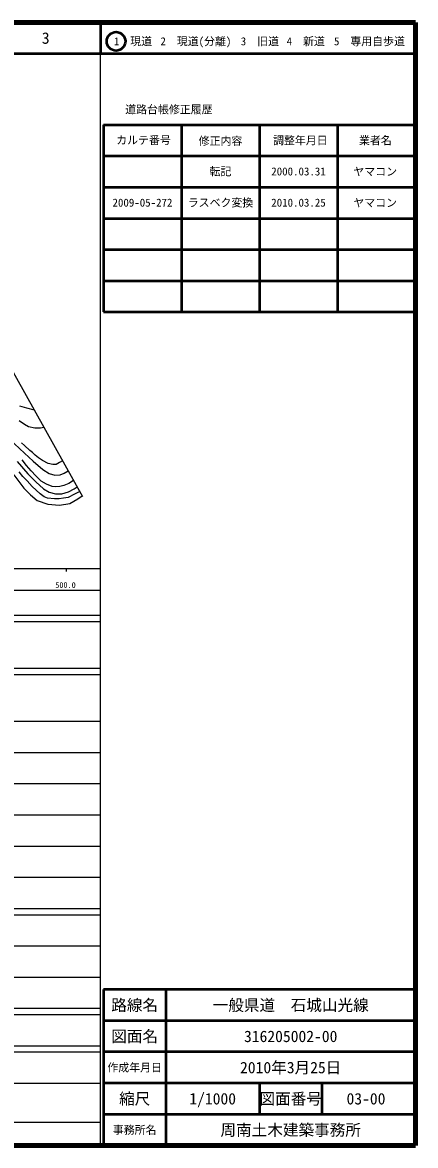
# Model space of a CAD drawing. Units: millimetres on the paper, enlarged 1000 times. Extents: x 40000 to 680000, y 20000 to 380000.
# Drawn here: x 554049 to 680000, y 20000 to 380000 of the extents above; entities that cross this region are included whole.
import ezdxf
from ezdxf.enums import TextEntityAlignment as Align

# ---------------------------------------------------------------- set-up
doc = ezdxf.new("R2010")
doc.units = ezdxf.units.MM
doc.header["$LTSCALE"] = 1000
for name, color, linetype, lineweight in [('M-BGD', 7, 'Continuous', 25), ('M-BMK-OTRS', 5, 'Continuous', 25), ('M-TTL', 2, 'Continuous', 140), ('M-TTL-BAND', 7, 'Continuous', 25), ('M-TTL-FRAM', 2, 'Continuous', 50), ('M-TTL-LINE', 7, 'Continuous', 50)]:
    doc.layers.add(name, color=color, linetype=linetype, lineweight=lineweight)
doc.layers.add('M-TTL-TXT', color=7, linetype='Continuous')
doc.styles.add('ＭＳ ゴシック', font='')
doc.styles.get('ＭＳ ゴシック').set_extended_font_data('MS Gothic')

msp = doc.modelspace()

# ---------------------------------------------------------------- linework, layer by layer
at = {"layer": 'M-BGD'}
for points in [[(557852, 255710), (555450, 256391), (553210, 257046)], [(553001, 252400), (554651, 251187), (555986, 250463), (557994, 250018), (559847, 250028), (560910, 250232)], [(549866, 246454), (554722, 241904), (557499, 239341), (560603, 236701), (562589, 235449), (564426, 234910), (566126, 235014), (567444, 235552), (568710, 236258)], [(566900, 239499), (565897, 238895), (564829, 238354), (563776, 238266), (562269, 238632), (560499, 239567), (559168, 240444), (558144, 241307), (557223, 242140), (556418, 242842), (554751, 244362), (553703, 245295)], [(552354, 239278), (555818, 235333), (558369, 232724), (560840, 230531), (562560, 229385), (564656, 228891), (566712, 228930), (568847, 229503), (570646, 230511), (571565, 231143)], [(570426, 233182), (568936, 232206), (567357, 231582), (566074, 231235), (564686, 231166), (563524, 231235), (561738, 231980), (560055, 233003), (558373, 234650), (556881, 236314), (555337, 237979), (553915, 239799)], [(551273, 234947), (554529, 230669), (556602, 228626), (558733, 226788), (562178, 225592), (565915, 225271), (569244, 225854), (571813, 227255), (573147, 228308)], [(572382, 229679), (570677, 228748), (568706, 227743), (567244, 227495), (565758, 227320), (564260, 227333), (562086, 227548), (560977, 227937), (559671, 228866), (558421, 230054), (557157, 231266), (555549, 233017), (554186, 234487), (553026, 235962)]]:
    msp.add_lwpolyline(points, dxfattribs=at)
at = {"layer": 'M-BMK-OTRS'}
msp.add_line((573354, 227937), (527928, 309321), dxfattribs=at)
at = {"layer": 'M-TTL'}
for p, q in [((680000, 380000), (40000, 380000)), ((680000, 20000), (680000, 380000)), ((40000, 20000), (680000, 20000))]:
    msp.add_line(p, q, dxfattribs=at)
at = {"layer": 'M-TTL-BAND'}
for p, q in [((579000, 20000), (579000, 370000)), ((40000, 205000), (579000, 205000)), ((568000, 205000), (568000, 204000)), ((68000, 198000), (579000, 198000)), ((40000, 190000), (579000, 190000)), ((40000, 188000), (579000, 188000)), ((40000, 173000), (579000, 173000)), ((40000, 171000), (579000, 171000)), ((40000, 156000), (579000, 156000)), ((46000, 146000), (579000, 146000)), ((52000, 136000), (579000, 136000)), ((46000, 126000), (579000, 126000)), ((52000, 116000), (579000, 116000)), ((46000, 106000), (579000, 106000)), ((40000, 96000), (579000, 96000)), ((40000, 94000), (579000, 94000)), ((49000, 84000), (579000, 84000)), ((40000, 74000), (579000, 74000)), ((40000, 64000), (579000, 64000)), ((40000, 62000), (579000, 62000)), ((40000, 52000), (579000, 52000)), ((40000, 50000), (579000, 50000)), ((40000, 40000), (579000, 40000)), ((68000, 27500), (579000, 27500))]:
    msp.add_line(p, q, dxfattribs=at)
at = {"layer": 'M-TTL-FRAM'}
for p, q in [((580000, 347197), (580000, 287197)), ((580000, 347197), (680000, 347197)), ((580000, 287197), (680000, 287197)), ((680000, 70000), (580000, 70000)), ((580000, 70000), (580000, 20000))]:
    msp.add_line(p, q, dxfattribs=at)
at = {"layer": 'M-TTL-LINE'}
for p, q in [((579000, 380000), (579000, 370000)), ((40000, 370000), (680000, 370000)), ((605000, 347197), (605000, 287197)), ((630000, 347197), (630000, 287197)), ((655000, 347197), (655000, 287197)), ((580000, 337197), (680000, 337197)), ((580000, 327197), (680000, 327197)), ((580000, 317197), (680000, 317197)), ((580000, 307197), (680000, 307197)), ((580000, 297197), (680000, 297197)), ((600000, 70000), (600000, 20000)), ((680000, 60000), (580000, 60000)), ((680000, 50000), (580000, 50000)), ((680000, 40000), (580000, 40000)), ((630000, 40000), (630000, 30000)), ((650000, 40000), (650000, 30000)), ((680000, 30000), (580000, 30000))]:
    msp.add_line(p, q, dxfattribs=at)
msp.add_circle((584031, 373958), 3000, dxfattribs=at)

# ---------------------------------------------------------------- texts
at = {"layer": 'M-TTL-BAND', "style": 'ＭＳ ゴシック'}
msp.add_text('500.0', height=1833, dxfattribs=at).set_placement((567844, 198195), align=Align.BOTTOM_CENTER)
at = {"layer": 'M-TTL-TXT', "style": 'ＭＳ ゴシック'}
for s, height, p in [('3', 3666, (561497, 375000)), ('1\u3000現道', 2566, (589448, 373958)), ('2\u3000現道(分離)', 2566, (609619, 373958)), ('3\u3000旧道', 2566, (630121, 373958)), ('4\u3000新道', 2566, (644824, 373958)), ('5\u3000専用自歩道', 2566, (665228, 373958)), ('道路台帳修正履歴', 2566, (600968, 352113)), ('カルテ番号', 2566, (592839, 342277)), ('修正内容', 2566, (617509, 342023)), ('調整年月日', 2566, (643089, 342197)), ('業者名', 2566, (667134, 342197)), ('転記', 2566, (617500, 332245)), ('2000.03.31', 2566, (642500, 332245)), ('ヤマコン', 2566, (667077, 332189)), ('2009-05-272', 2566, (592500, 322245)), ('ラスベク変換', 2566, (617500, 322245)), ('2010.03.25', 2566, (642500, 322245)), ('ヤマコン', 2566, (667077, 322189)), ('路線名', 3666, (590000, 65000)), ('路線名', 3666, (590000, 65000)), ('一般県道\u3000石城山光線', 3666, (640000, 65000)), ('図面名', 3666, (590000, 55000)), ('図面名', 3666, (590000, 55000)), ('316205002-00', 3666, (640000, 55000)), ('2010年3月25日', 3666, (640000, 45000)), ('作成年月日', 2566, (590000, 45000)), ('作成年月日', 2566, (590000, 45000)), ('縮尺', 3666, (590000, 35000)), ('縮尺', 3666, (590000, 35000)), ('1/1000', 3666, (615000, 35000)), ('図面番号', 3666, (640000, 35000)), ('図面番号', 3666, (640000, 35000)), ('03-00', 3666, (664125, 35000)), ('事務所名', 2566, (590000, 25000)), ('事務所名', 2566, (590000, 25000)), ('周南土木建築事務所', 3666, (640000, 25000))]:
    msp.add_text(s, height=height, dxfattribs=at).set_placement(p, align=Align.MIDDLE_CENTER)

doc.saveas('drawing.dxf')
